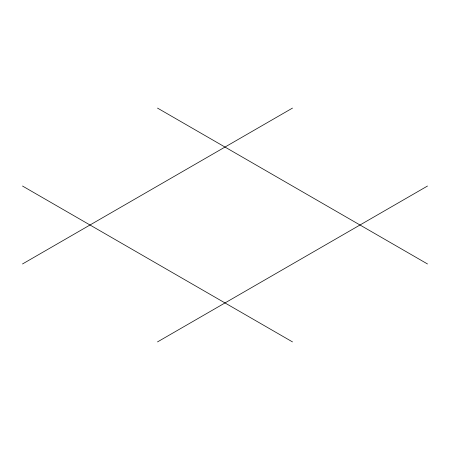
<?xml version="1.0" encoding="UTF-8"?>
<svg xmlns="http://www.w3.org/2000/svg" width="450" height="450" viewBox="0 0 450 450"><rect width="100%" height="100%" fill="white"/><g stroke="black" fill="none" stroke-linecap="round" stroke-linejoin="round"><path stroke-width="0.67" d="M22.5 263.97L292.5 108.09M157.5 341.91L427.5 186.03M157.5 108.09L427.5 263.97M22.5 186.03L292.5 341.91"/></g></svg>
